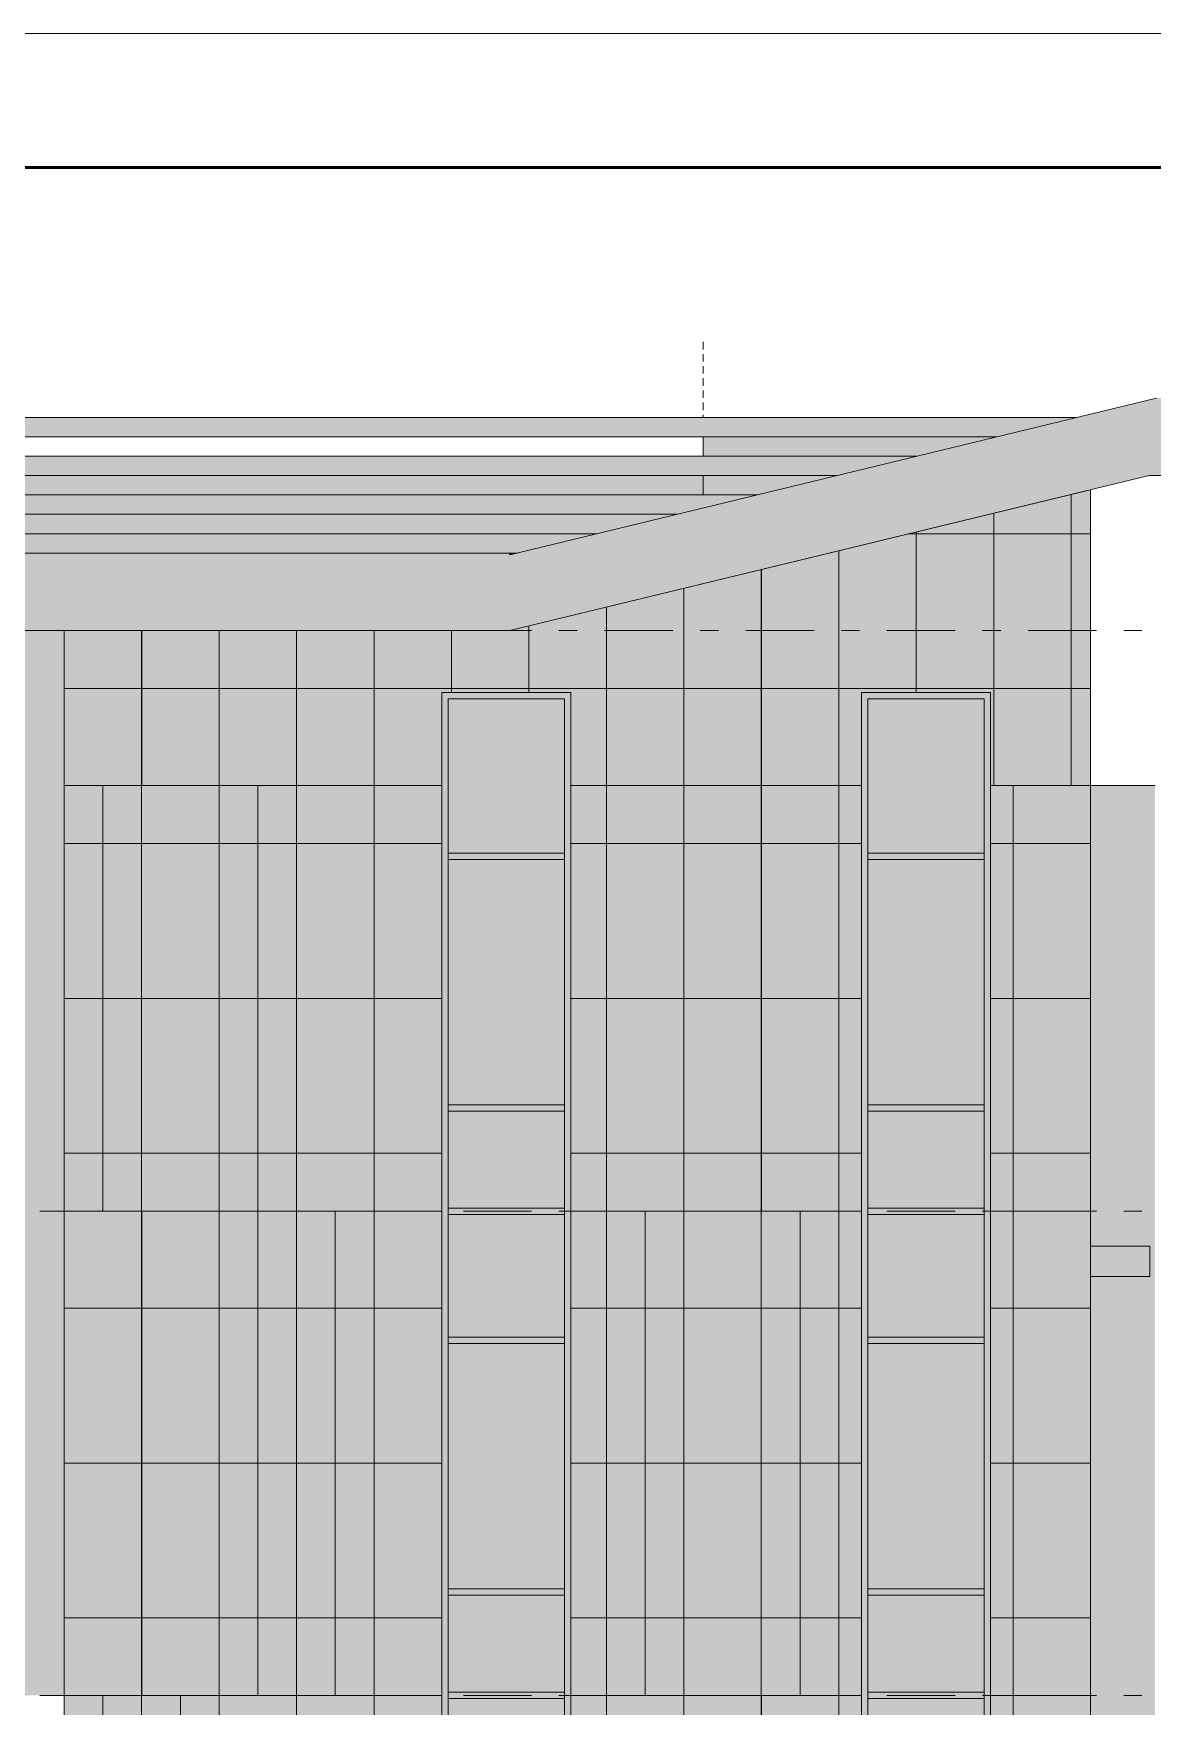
# Model space of a CAD drawing. Header units: millimetres. Extents: x 1499747 to 4230374, y -28481 to 441852.
# Drawn here: x 4128775 to 4137443, y 400342 to 413304 of the extents above; entities that cross this region are included whole.
import ezdxf
from ezdxf.enums import TextEntityAlignment as Align

# ---------------------------------------------------------------- set-up
doc = ezdxf.new("R2010")
doc.units = ezdxf.units.MM
doc.header["$MEASUREMENT"] = 0
doc.layers.add('Чертеж и Рисунок', color=7, linetype='Continuous')
doc.styles.add('СПДС', font='isocpeur.ttf', dxfattribs={"width": 0.9})

# ---------------------------------------------------------------- blocks, each defined once
blk = doc.blocks.new('*U32')
at = {"lineweight": 0}
blk.add_lwpolyline([(-415, -5), (5, -5), (5, 292), (-415, 292)], close=True, dxfattribs=at)
at = {"color": 0, "linetype": 'Continuous', "lineweight": 50}
blk.add_lwpolyline([(-395, 287), (0, 287), (0, 0), (-395, 0)], close=True, dxfattribs=at)
at = {"style": 'СПДС'}
for tag, p in [('ШИФР_ПРОЕКТА_ЛИСТ2', (-65, 7.5)), ('ЛИСТ_второй', (-5, 5))]:
    blk.add_attdef(tag, text='', height=2.5, dxfattribs=at).set_placement(p, align=Align.MIDDLE_CENTER)

msp = doc.modelspace()

# ---------------------------------------------------------------- hatches: boundary and pattern name
at = {"layer": 'Чертеж и Рисунок', "linetype": 'Continuous', "lineweight": 0, "true_color": 0x2e2e2e}
for points in [[(4132462.74167, 408678.46478), (4137415.44924, 409878.46661), (4137474.54933, 410478.39753), (4132462.74167, 409264.08568)], [(4137415.44924, 409878.46661), (4146437.76303, 409878.46661), (4146437.76303, 410478.39753), (4137474.54933, 410478.39753)], [(4103762.66783, 410328.3873), (4103762.66783, 410178.38707), (4136236.34744, 410178.38707), (4136855.44839, 410328.3873)], [(4103762.66783, 410028.38684), (4103762.66783, 409878.38661), (4134998.14555, 409878.38661), (4135562.74641, 410015.17682), (4135617.24649, 410028.38684)], [(4103762.66783, 409578.38616), (4133759.94366, 409578.38616), (4134379.0446, 409728.38638), (4103762.66783, 409728.38638)], [(4103762.66783, 409428.38593), (4103762.66783, 409278.3857), (4103762.74783, 409278.3857), (4132463.94168, 409278.3857), (4132521.74176, 409278.3857), (4133140.84271, 409428.38593)], [(4103762.74783, 409278.3857), (4103762.74783, 408678.46478), (4132462.74167, 408678.46478), (4132462.74167, 409264.08568), (4132463.94168, 409264.37568), (4132463.94168, 409278.3857)], [(4132463.94168, 408678.46478), (4132463.94168, 408678.76478), (4132462.74167, 408678.46478)], [(4132217.7413, 408198.45405), (4131937.74087, 408198.45405), (4131987.74095, 408148.45397), (4132217.7413, 408148.45397)], [(4131937.74087, 407628.46318), (4131987.74095, 407628.46318), (4131987.74095, 408148.45397), (4131937.74087, 408198.45405)], [(4132217.7413, 408198.45405), (4132217.7413, 408148.45397), (4132887.74232, 408148.45397), (4132937.7424, 408198.45405)], [(4132937.7424, 407628.46318), (4132937.7424, 408198.45405), (4132887.74232, 408148.45397), (4132887.74232, 407628.46318)], [(4135467.74627, 408198.45405), (4135187.74584, 408198.45405), (4135237.74591, 408148.45397), (4135467.74627, 408148.45397)], [(4135187.74584, 407628.46318), (4135237.74591, 407628.46318), (4135237.74591, 408148.45397), (4135187.74584, 408198.45405)], [(4135467.74627, 408198.45405), (4135467.74627, 408148.45397), (4136137.74729, 408148.45397), (4136187.74737, 408198.45405)], [(4136187.74737, 407628.46318), (4136187.74737, 408198.45405), (4136137.74729, 408148.45397), (4136137.74729, 407628.46318)], [(4131937.74087, 406928.46211), (4131987.74095, 406928.46211), (4131987.74095, 407628.46318), (4131937.74087, 407628.46318)], [(4132937.7424, 407628.46318), (4132887.74232, 407628.46318), (4132887.74232, 406928.46211), (4132937.7424, 406928.46211)], [(4135187.74584, 406928.46211), (4135237.74591, 406928.46211), (4135237.74591, 407628.46318), (4135187.74584, 407628.46318)], [(4136187.74737, 407628.46318), (4136137.74729, 407628.46318), (4136137.74729, 406928.46211), (4136187.74737, 406928.46211)], [(4131937.74087, 404978.45913), (4131987.74095, 404978.45913), (4131987.74095, 406928.46211), (4131937.74087, 406928.46211)], [(4132217.7413, 406953.46214), (4131987.74095, 406953.46214), (4131987.74095, 406903.46207), (4132217.7413, 406903.46207)], [(4132887.74232, 406953.46214), (4132217.7413, 406953.46214), (4132217.7413, 406903.46207), (4132887.74232, 406903.46207)], [(4132937.7424, 406928.46211), (4132887.74232, 406928.46211), (4132887.74232, 404978.45913), (4132937.7424, 404978.45913)], [(4135187.74584, 404978.45913), (4135237.74591, 404978.45913), (4135237.74591, 406928.46211), (4135187.74584, 406928.46211)], [(4135237.74591, 406903.46207), (4135467.74627, 406903.46207), (4135467.74627, 406953.46214), (4135237.74591, 406953.46214)], [(4135467.74627, 406903.46207), (4136137.74729, 406903.46207), (4136137.74729, 406953.46214), (4135467.74627, 406953.46214)], [(4136187.74737, 406928.46211), (4136137.74729, 406928.46211), (4136137.74729, 404978.45913), (4136187.74737, 404978.45913)], [(4131937.74087, 404178.45791), (4131987.74095, 404178.45791), (4131987.74095, 404978.45913), (4131937.74087, 404978.45913)], [(4132217.7413, 405003.45917), (4131987.74095, 405003.45917), (4131987.74095, 404953.45909), (4132217.7413, 404953.45909)], [(4132887.74232, 405003.45917), (4132217.7413, 405003.45917), (4132217.7413, 404953.45909), (4132887.74232, 404953.45909)], [(4132937.7424, 404978.45913), (4132887.74232, 404978.45913), (4132887.74232, 404178.45791), (4132937.7424, 404178.45791)], [(4135187.74584, 404178.45791), (4135237.74591, 404178.45791), (4135237.74591, 404978.45913), (4135187.74584, 404978.45913)], [(4135237.74591, 405003.45917), (4135237.74591, 404953.45909), (4135467.74627, 404953.45909), (4135467.74627, 405003.45917)], [(4135467.74627, 404953.45909), (4136137.74729, 404953.45909), (4136137.74729, 405003.45917), (4135467.74627, 405003.45917)], [(4136187.74737, 404978.45913), (4136137.74729, 404978.45913), (4136137.74729, 404178.45791), (4136187.74737, 404178.45791)], [(4131937.74087, 403178.45638), (4131987.74095, 403178.45638), (4131987.74095, 404178.45791), (4131937.74087, 404178.45791)], [(4132217.7413, 404203.45794), (4131987.74095, 404203.45794), (4131987.74095, 404153.45787), (4132217.7413, 404153.45787)], [(4132887.74232, 404203.45794), (4132217.7413, 404203.45794), (4132217.7413, 404153.45787), (4132887.74232, 404153.45787)], [(4132937.7424, 404178.45791), (4132887.74232, 404178.45791), (4132887.74232, 403178.45638), (4132937.7424, 403178.45638)], [(4135187.74584, 403178.45638), (4135237.74591, 403178.45638), (4135237.74591, 404178.45791), (4135187.74584, 404178.45791)], [(4135237.74591, 404153.45787), (4135467.74627, 404153.45787), (4135467.74627, 404203.45794), (4135237.74591, 404203.45794)], [(4135467.74627, 404153.45787), (4136137.74729, 404153.45787), (4136137.74729, 404203.45794), (4135467.74627, 404203.45794)], [(4136187.74737, 404178.45791), (4136137.74729, 404178.45791), (4136137.74729, 403178.45638), (4136187.74737, 403178.45638)], [(4131937.74087, 401228.4134), (4131987.74095, 401228.4134), (4131987.74095, 403178.45638), (4131937.74087, 403178.45638)], [(4132217.7413, 403203.45642), (4131987.74095, 403203.45642), (4131987.74095, 403153.45634), (4132217.7413, 403153.45634)], [(4132887.74232, 403203.45642), (4132217.7413, 403203.45642), (4132217.7413, 403153.45634), (4132887.74232, 403153.45634)], [(4132937.7424, 403178.45638), (4132887.74232, 403178.45638), (4132887.74232, 401228.4134), (4132937.7424, 401228.4134)], [(4135187.74584, 401228.4134), (4135237.74591, 401228.4134), (4135237.74591, 403178.45638), (4135187.74584, 403178.45638)], [(4135237.74591, 403203.45642), (4135237.74591, 403153.45634), (4135467.74627, 403153.45634), (4135467.74627, 403203.45642)], [(4135467.74627, 403153.45634), (4136137.74729, 403153.45634), (4136137.74729, 403203.45642), (4135467.74627, 403203.45642)], [(4136187.74737, 403178.45638), (4136137.74729, 403178.45638), (4136137.74729, 401228.4134), (4136187.74737, 401228.4134)], [(4131937.74087, 400428.41218), (4131987.74095, 400428.41218), (4131987.74095, 401228.4134), (4131937.74087, 401228.4134)], [(4132217.7413, 401253.41344), (4131987.74095, 401253.41344), (4131987.74095, 401203.41336), (4132217.7413, 401203.41336)], [(4132887.74232, 401253.41344), (4132217.7413, 401253.41344), (4132217.7413, 401203.41336), (4132887.74232, 401203.41336)], [(4132937.7424, 401228.4134), (4132887.74232, 401228.4134), (4132887.74232, 400428.41218), (4132937.7424, 400428.41218)], [(4135187.74584, 400428.41218), (4135237.74591, 400428.41218), (4135237.74591, 401228.4134), (4135187.74584, 401228.4134)], [(4135237.74591, 401253.41344), (4135237.74591, 401203.41336), (4135467.74627, 401203.41336), (4135467.74627, 401253.41344)], [(4135467.74627, 401203.41336), (4136137.74729, 401203.41336), (4136137.74729, 401253.41344), (4135467.74627, 401253.41344)], [(4136187.74737, 401228.4134), (4136137.74729, 401228.4134), (4136137.74729, 400428.41218), (4136187.74737, 400428.41218)], [(4131937.74087, 399878.41134), (4131987.74095, 399878.41134), (4131987.74095, 400428.41218), (4131937.74087, 400428.41218)], [(4132217.7413, 400453.41221), (4131987.74095, 400453.41221), (4131987.74095, 400403.41214), (4132217.7413, 400403.41214)], [(4132887.74232, 400453.41221), (4132217.7413, 400453.41221), (4132217.7413, 400403.41214), (4132887.74232, 400403.41214)], [(4132937.7424, 400428.41218), (4132887.74232, 400428.41218), (4132887.74232, 399878.41134), (4132937.7424, 399878.41134)], [(4135187.74584, 399878.41134), (4135237.74591, 399878.41134), (4135237.74591, 400428.41218), (4135187.74584, 400428.41218)], [(4135237.74591, 400453.41221), (4135237.74591, 400403.41214), (4135467.74627, 400403.41214), (4135467.74627, 400453.41221)], [(4135467.74627, 400453.41221), (4135467.74627, 400403.41214), (4136137.74729, 400403.41214), (4136137.74729, 400453.41221)], [(4136187.74737, 400428.41218), (4136137.74729, 400428.41218), (4136137.74729, 399878.41134), (4136187.74737, 399878.41134)]]:
    msp.add_hatch(color=250, dxfattribs=at).paths.add_polyline_path(points)
at = {"layer": 'Чертеж и Рисунок', "linetype": 'Continuous', "lineweight": 0, "true_color": 0xffffff}
for points in [[(4133962.74397, 410028.38684), (4134462.74473, 410028.38684), (4134462.74473, 410178.38707), (4133962.74397, 410178.38707)], [(4134462.74473, 410178.38707), (4134462.74473, 410028.38684), (4135617.24649, 410028.38684), (4136236.34744, 410178.38707)], [(4133962.74397, 409878.38661), (4133962.74397, 409728.38638), (4134379.0446, 409728.38638), (4134462.74473, 409748.66642), (4134462.74473, 409878.38661)], [(4134462.74473, 409878.38661), (4134462.74473, 409748.66642), (4134998.14555, 409878.38661)], [(4129012.7364, 407478.46295), (4131937.74087, 407478.46295), (4131937.74087, 408198.45405), (4132937.7424, 408198.45405), (4132937.7424, 407478.46295), (4135187.74584, 407478.46295), (4135187.74584, 408198.45405), (4136187.74737, 408198.45405), (4136187.74737, 407478.46295), (4136962.74855, 407478.46295), (4136962.74855, 409768.76645), (4132463.94168, 408678.46478), (4129012.7364, 408678.46478)], [(4134462.74473, 409162.88552), (4136912.74847, 409756.65643), (4134462.74473, 409163.04552)], [(4133962.74397, 409041.70534), (4134462.74473, 409162.88552), (4134462.74473, 409163.04552), (4133962.74397, 409041.89534)], [(4129012.7364, 400428.41218), (4129012.7364, 408678.46478), (4127512.73411, 408678.46478), (4127512.73411, 400428.41218)], [(4129312.73686, 404178.45791), (4129312.73686, 407478.46295), (4129012.7364, 407478.46295), (4129012.7364, 404178.45791)], [(4130512.7387, 404178.45791), (4130512.7387, 407478.46295), (4130212.73824, 407478.46295), (4130212.73824, 404178.45791)], [(4131412.74007, 404178.45791), (4131412.74007, 407478.46295), (4130812.73915, 407478.46295), (4130812.73915, 404178.45791)], [(4133812.74374, 404178.45791), (4133812.74374, 407478.46295), (4133212.74282, 407478.46295), (4133212.74282, 404178.45791)], [(4135012.74557, 404178.45791), (4135012.74557, 407478.46295), (4134412.74465, 407478.46295), (4134412.74465, 404178.45791)], [(4136962.74855, 404178.45791), (4136962.74855, 407478.46295), (4136362.74763, 407478.46295), (4136362.74763, 404178.45791)], [(4130212.73824, 400428.41218), (4130212.73824, 404178.45791), (4129612.73732, 404178.45791), (4129612.73732, 400428.41218)], [(4131112.73961, 400428.41218), (4131112.73961, 404178.45791), (4130512.7387, 404178.45791), (4130512.7387, 400428.41218)], [(4134712.74511, 400428.41218), (4134712.74511, 404178.45791), (4133512.74328, 404178.45791), (4133512.74328, 400428.41218)], [(4136362.74763, 400428.41218), (4136362.74763, 404178.45791), (4136187.74737, 404178.45791), (4136187.74737, 400428.41218)], [(4136961.04855, 403672.81713), (4137422.84925, 403672.81713), (4137422.84925, 403908.53749), (4136961.04855, 403908.53749)], [(4129912.73778, 397128.40713), (4129912.73778, 400428.41218), (4129312.73686, 400428.41218), (4129312.73686, 397128.40713)], [(4130812.73915, 397128.40713), (4130812.73915, 400428.41218), (4130212.73824, 400428.41218), (4130212.73824, 397128.40713)], [(4131412.74007, 400428.41218), (4131412.74007, 397128.40713), (4131937.74087, 397128.40713), (4131937.74087, 400428.41218)], [(4133212.74282, 397128.40713), (4133212.74282, 400428.41218), (4132937.7424, 400428.41218), (4132937.7424, 397128.40713)], [(4134412.74465, 397128.40713), (4134412.74465, 400428.41218), (4133812.74374, 400428.41218), (4133812.74374, 397128.40713)], [(4135187.74584, 397128.40713), (4135187.74584, 400428.41218), (4135012.74557, 400428.41218), (4135012.74557, 397128.40713)], [(4136962.74855, 397128.40713), (4136962.74855, 400428.41218), (4136362.74763, 400428.41218), (4136362.74763, 397128.40713)]]:
    msp.add_hatch(color=7, dxfattribs=at).paths.add_polyline_path(points)
at = {"layer": 'Чертеж и Рисунок', "linetype": 'Continuous', "lineweight": 0, "true_color": 0x606060}
for points in [[(4104112.74836, 409728.38638), (4133962.74397, 409728.38638), (4133962.74397, 409878.38661), (4104112.74836, 409878.38661)], [(4104112.74836, 409578.38616), (4104112.74836, 409428.38593), (4133140.84271, 409428.38593), (4133759.94366, 409578.38616)], [(4132463.94168, 409278.3857), (4132463.94168, 409264.37568), (4132521.74176, 409278.3857)], [(4133962.74397, 409041.89534), (4132463.94168, 408678.76478), (4132463.94168, 408678.46478), (4133962.74397, 409041.70534)]]:
    msp.add_hatch(color=251, dxfattribs=at).paths.add_polyline_path(points)
at = {"layer": 'Чертеж и Рисунок', "linetype": 'Continuous', "lineweight": 0, "true_color": 0x84adf9}
for points in [[(4131987.74095, 406953.46214), (4132887.74232, 406953.46214), (4132887.74232, 407628.46318), (4132887.74232, 408148.45397), (4131987.74095, 408148.45397)], [(4135237.74591, 408148.45397), (4135237.74591, 406953.46214), (4136137.74729, 406953.46214), (4136137.74729, 408148.45397)], [(4132887.74232, 406903.46207), (4131987.74095, 406903.46207), (4131987.74095, 405003.45917), (4132887.74232, 405003.45917)], [(4136137.74729, 406903.46207), (4135237.74591, 406903.46207), (4135237.74591, 405003.45917), (4136137.74729, 405003.45917)], [(4131987.74095, 404203.45794), (4132887.74232, 404203.45794), (4132887.74232, 404953.45909), (4131987.74095, 404953.45909)], [(4135237.74591, 404203.45794), (4136137.74729, 404203.45794), (4136137.74729, 404953.45909), (4135237.74591, 404953.45909)], [(4131987.74095, 403203.45642), (4132887.74232, 403203.45642), (4132887.74232, 404153.45787), (4131987.74095, 404153.45787)], [(4135237.74591, 404153.45787), (4135237.74591, 403203.45642), (4136137.74729, 403203.45642), (4136137.74729, 404153.45787)], [(4132887.74232, 403153.45634), (4131987.74095, 403153.45634), (4131987.74095, 401253.41344), (4132887.74232, 401253.41344)], [(4136137.74729, 403153.45634), (4135237.74591, 403153.45634), (4135237.74591, 401253.41344), (4136137.74729, 401253.41344)], [(4131987.74095, 400453.41221), (4132887.74232, 400453.41221), (4132887.74232, 401203.41336), (4131987.74095, 401203.41336)], [(4135237.74591, 400453.41221), (4136137.74729, 400453.41221), (4136137.74729, 401203.41336), (4135237.74591, 401203.41336)], [(4131987.74095, 399903.41137), (4132887.74232, 399903.41137), (4132887.74232, 400403.41214), (4131987.74095, 400403.41214)], [(4135237.74591, 400403.41214), (4135237.74591, 399903.41137), (4136137.74729, 399903.41137), (4136137.74729, 400403.41214)]]:
    msp.add_hatch(color=161, dxfattribs=at).paths.add_polyline_path(points)
at = {"layer": 'Чертеж и Рисунок', "linetype": 'Continuous', "lineweight": 0, "true_color": 0x868d8e}
for points in [[(4130212.73824, 404178.45791), (4130212.73824, 407478.46295), (4129312.73686, 407478.46295), (4129312.73686, 404178.45791)], [(4130812.73915, 404178.45791), (4130812.73915, 407478.46295), (4130512.7387, 407478.46295), (4130512.7387, 404178.45791)], [(4131412.74007, 407478.46295), (4131412.74007, 404178.45791), (4131937.74087, 404178.45791), (4131937.74087, 407478.46295)], [(4133212.74282, 404178.45791), (4133212.74282, 407478.46295), (4132937.7424, 407478.46295), (4132937.7424, 404178.45791)], [(4134412.74465, 404178.45791), (4134412.74465, 407478.46295), (4133812.74374, 407478.46295), (4133812.74374, 404178.45791)], [(4135187.74584, 404178.45791), (4135187.74584, 407478.46295), (4135012.74557, 407478.46295), (4135012.74557, 404178.45791)], [(4136362.74763, 404178.45791), (4136362.74763, 407478.46295), (4136187.74737, 407478.46295), (4136187.74737, 404178.45791)], [(4129012.7364, 400428.41218), (4129612.73732, 400428.41218), (4129612.73732, 404178.45791), (4129012.7364, 404178.45791)], [(4130512.7387, 400428.41218), (4130512.7387, 404178.45791), (4130212.73824, 404178.45791), (4130212.73824, 400428.41218)], [(4131112.73961, 404178.45791), (4131112.73961, 400428.41218), (4131937.74087, 400428.41218), (4131937.74087, 404178.45791)], [(4132937.7424, 400428.41218), (4133512.74328, 400428.41218), (4133512.74328, 404178.45791), (4132937.7424, 404178.45791)], [(4135187.74584, 400428.41218), (4135187.74584, 404178.45791), (4134712.74511, 404178.45791), (4134712.74511, 400428.41218)], [(4136962.74855, 400428.41218), (4136962.74855, 404178.45791), (4136362.74763, 404178.45791), (4136362.74763, 400428.41218)], [(4129312.73686, 397128.40713), (4129312.73686, 400428.41218), (4129012.7364, 400428.41218), (4129012.7364, 397128.40713)], [(4130212.73824, 397128.40713), (4130212.73824, 400428.41218), (4129912.73778, 400428.41218), (4129912.73778, 397128.40713)], [(4131412.74007, 397128.40713), (4131412.74007, 400428.41218), (4130812.73915, 400428.41218), (4130812.73915, 397128.40713)], [(4133812.74374, 397128.40713), (4133812.74374, 400428.41218), (4133212.74282, 400428.41218), (4133212.74282, 397128.40713)], [(4135012.74557, 397128.40713), (4135012.74557, 400428.41218), (4134412.74465, 400428.41218), (4134412.74465, 397128.40713)], [(4136362.74763, 397128.40713), (4136362.74763, 400428.41218), (4136187.74737, 400428.41218), (4136187.74737, 397128.40713)]]:
    msp.add_hatch(color=252, dxfattribs=at).paths.add_polyline_path(points)
at = {"layer": 'Чертеж и Рисунок', "linetype": 'Continuous', "lineweight": 0, "true_color": 0xbc9a89}
msp.add_hatch(color=33, dxfattribs=at).paths.add_polyline_path([(4136962.74855, 407478.46295), (4136962.74855, 399933.01142), (4137462.74931, 399933.01142), (4137462.74931, 407478.46295)])

# ---------------------------------------------------------------- linework, layer by layer
at = {"layer": 'Чертеж и Рисунок', "color": 30, "linetype": 'Continuous', "lineweight": 15, "true_color": 0xff6600}
for points in [[(4133962.64397, 410914.3482), (4133962.64397, 410856.42811)], [(4133962.64397, 410820.22805), (4133962.64397, 410762.31796)], [(4133962.64397, 410726.11791), (4133962.64397, 410668.19782)], [(4133962.64397, 410631.99776), (4133962.64397, 410574.07768)], [(4133962.64397, 410537.87762), (4133962.64397, 410479.95753)], [(4133962.64397, 410443.75748), (4133962.64397, 410385.83739)], [(4133962.64397, 410349.63733), (4133962.64397, 410328.3873)], [(4133962.64397, 410161.39705), (4133962.64397, 410103.47696)], [(4133962.64397, 410067.2869), (4133962.64397, 410028.38684)]]:
    msp.add_lwpolyline(points, dxfattribs=at)
at = {"layer": 'Чертеж и Рисунок', "color": 7, "linetype": 'Continuous', "lineweight": 5}
for points in [[(4132463.94168, 409264.37568), (4137474.54933, 410478.39753)], [(4136855.44839, 410328.3873), (4103762.66783, 410328.3873)], [(4136236.34744, 410178.38707), (4103762.66783, 410178.38707)], [(4135617.24649, 410028.38684), (4103762.66783, 410028.38684)], [(4134998.14555, 409878.38661), (4103762.66783, 409878.38661)], [(4132463.94168, 408678.76478), (4137415.44924, 409878.46661)], [(4137415.44924, 409878.46661), (4146437.76303, 409878.46661)], [(4136962.74855, 409768.76645), (4132463.94168, 408678.46478)], [(4136962.74855, 409768.76645), (4136962.74855, 407478.46295)], [(4134379.0446, 409728.38638), (4103762.66783, 409728.38638)], [(4133759.94366, 409578.38616), (4103762.66783, 409578.38616)], [(4133140.84271, 409428.38593), (4103762.66783, 409428.38593)], [(4103762.74783, 409278.3857), (4132463.94168, 409278.3857)], [(4132462.74167, 409264.08568), (4132463.94168, 409264.37568)], [(4132463.94168, 409278.3857), (4132463.94168, 409264.37568)], [(4132521.74176, 409278.3857), (4132463.94168, 409278.3857)], [(4103762.74783, 408678.46478), (4132462.74167, 408678.46478)], [(4129012.7364, 400428.41218), (4129012.7364, 408678.46478)], [(4132462.74167, 408678.46478), (4132463.94168, 408678.76478)], [(4132462.74167, 408678.46478), (4132463.94168, 408678.46478)], [(4132463.94168, 408678.76478), (4132463.94168, 408678.46478)], [(4131937.74087, 407478.46295), (4131937.74087, 408198.45405)], [(4131937.74087, 408198.45405), (4132937.7424, 408198.45405)], [(4132937.7424, 408198.45405), (4132937.7424, 407478.46295)], [(4135187.74584, 407478.46295), (4135187.74584, 408198.45405)], [(4135187.74584, 408198.45405), (4136187.74737, 408198.45405)], [(4136187.74737, 408198.45405), (4136187.74737, 407478.46295)], [(4131987.74095, 408148.45397), (4132217.7413, 408148.45397)], [(4131987.74095, 407628.46318), (4131987.74095, 408148.45397)], [(4132217.7413, 408148.45397), (4132887.74232, 408148.45397)], [(4132887.74232, 408148.45397), (4132887.74232, 407628.46318)], [(4135237.74591, 408148.45397), (4135467.74627, 408148.45397)], [(4135237.74591, 407628.46318), (4135237.74591, 408148.45397)], [(4135467.74627, 408148.45397), (4136137.74729, 408148.45397)], [(4136137.74729, 408148.45397), (4136137.74729, 407628.46318)], [(4131987.74095, 406953.46214), (4131987.74095, 407628.46318)], [(4132887.74232, 407628.46318), (4132887.74232, 406953.46214)], [(4135237.74591, 406953.46214), (4135237.74591, 407628.46318)], [(4136137.74729, 407628.46318), (4136137.74729, 406953.46214)], [(4129312.73686, 407478.46295), (4130212.73824, 407478.46295)], [(4130512.7387, 407478.46295), (4130812.73915, 407478.46295)], [(4131412.74007, 407478.46295), (4131937.74087, 407478.46295)], [(4131937.74087, 404178.45791), (4131937.74087, 407478.46295)], [(4132937.7424, 407478.46295), (4132937.7424, 404178.45791)], [(4132937.7424, 407478.46295), (4133212.74282, 407478.46295)], [(4133812.74374, 407478.46295), (4134412.74465, 407478.46295)], [(4135012.74557, 407478.46295), (4135187.74584, 407478.46295)], [(4136187.74737, 407478.46295), (4136962.74855, 407478.46295)], [(4136962.74855, 407478.46295), (4137462.74931, 407478.46295)], [(4136962.74855, 399933.01142), (4136962.74855, 407478.46295)], [(4131987.74095, 406928.46211), (4131987.74095, 406953.46214)], [(4131987.74095, 406953.46214), (4132217.7413, 406953.46214)], [(4131987.74095, 406903.46207), (4131987.74095, 406928.46211)], [(4131987.74095, 405003.45917), (4131987.74095, 406903.46207)], [(4131987.74095, 406903.46207), (4132217.7413, 406903.46207)], [(4132217.7413, 406953.46214), (4132887.74232, 406953.46214)], [(4132217.7413, 406903.46207), (4132887.74232, 406903.46207)], [(4132887.74232, 406953.46214), (4132887.74232, 406928.46211)], [(4132887.74232, 406928.46211), (4132887.74232, 406903.46207)], [(4132887.74232, 406903.46207), (4132887.74232, 405003.45917)], [(4135237.74591, 406928.46211), (4135237.74591, 406953.46214)], [(4135237.74591, 406953.46214), (4135467.74627, 406953.46214)], [(4135237.74591, 406903.46207), (4135237.74591, 406928.46211)], [(4135237.74591, 405003.45917), (4135237.74591, 406903.46207)], [(4135237.74591, 406903.46207), (4135467.74627, 406903.46207)], [(4135467.74627, 406953.46214), (4136137.74729, 406953.46214)], [(4135467.74627, 406903.46207), (4136137.74729, 406903.46207)], [(4136137.74729, 406953.46214), (4136137.74729, 406928.46211)], [(4136137.74729, 406928.46211), (4136137.74729, 406903.46207)], [(4136137.74729, 406903.46207), (4136137.74729, 405003.45917)], [(4131987.74095, 404978.45913), (4131987.74095, 405003.45917)], [(4131987.74095, 405003.45917), (4132217.7413, 405003.45917)], [(4131987.74095, 404953.45909), (4131987.74095, 404978.45913)], [(4131987.74095, 404953.45909), (4132217.7413, 404953.45909)], [(4131987.74095, 404203.45794), (4131987.74095, 404953.45909)], [(4132217.7413, 405003.45917), (4132887.74232, 405003.45917)], [(4132217.7413, 404953.45909), (4132887.74232, 404953.45909)], [(4132887.74232, 405003.45917), (4132887.74232, 404978.45913)], [(4132887.74232, 404978.45913), (4132887.74232, 404953.45909)], [(4132887.74232, 404953.45909), (4132887.74232, 404203.45794)], [(4135237.74591, 404978.45913), (4135237.74591, 405003.45917)], [(4135237.74591, 405003.45917), (4135467.74627, 405003.45917)], [(4135237.74591, 404953.45909), (4135237.74591, 404978.45913)], [(4135237.74591, 404953.45909), (4135467.74627, 404953.45909)], [(4135237.74591, 404203.45794), (4135237.74591, 404953.45909)], [(4135467.74627, 405003.45917), (4136137.74729, 405003.45917)], [(4135467.74627, 404953.45909), (4136137.74729, 404953.45909)], [(4136137.74729, 405003.45917), (4136137.74729, 404978.45913)], [(4136137.74729, 404978.45913), (4136137.74729, 404953.45909)], [(4136137.74729, 404953.45909), (4136137.74729, 404203.45794)], [(4129312.73686, 404178.45791), (4129612.73732, 404178.45791)], [(4130212.73824, 404178.45791), (4129612.73732, 404178.45791)], [(4129612.73732, 404178.45791), (4129612.73732, 400428.41218)], [(4130212.73824, 400428.41218), (4130212.73824, 404178.45791)], [(4130812.73915, 404178.45791), (4130512.7387, 404178.45791)], [(4130512.7387, 404178.45791), (4130512.7387, 400428.41218)], [(4131112.73961, 400428.41218), (4131112.73961, 404178.45791)], [(4131412.74007, 404178.45791), (4131937.74087, 404178.45791)], [(4131937.74087, 400428.41218), (4131937.74087, 404178.45791)], [(4131987.74095, 404203.45794), (4132217.7413, 404203.45794)], [(4131987.74095, 404178.45791), (4131987.74095, 404203.45794)], [(4131987.74095, 404153.45787), (4131987.74095, 404178.45791)], [(4132217.7413, 404203.45794), (4132887.74232, 404203.45794)], [(4132887.74232, 404203.45794), (4132887.74232, 404178.45791)], [(4132887.74232, 404178.45791), (4132887.74232, 404153.45787)], [(4132937.7424, 404178.45791), (4132937.7424, 400428.41218)], [(4132937.7424, 404178.45791), (4133212.74282, 404178.45791)], [(4133512.74328, 404178.45791), (4133512.74328, 400428.41218)], [(4134412.74465, 404178.45791), (4133812.74374, 404178.45791)], [(4134712.74511, 400428.41218), (4134712.74511, 404178.45791)], [(4135012.74557, 404178.45791), (4135187.74584, 404178.45791)], [(4135237.74591, 404203.45794), (4135467.74627, 404203.45794)], [(4135237.74591, 404178.45791), (4135237.74591, 404203.45794)], [(4135237.74591, 404153.45787), (4135237.74591, 404178.45791)], [(4135467.74627, 404203.45794), (4136137.74729, 404203.45794)], [(4136137.74729, 404203.45794), (4136137.74729, 404178.45791)], [(4136137.74729, 404178.45791), (4136137.74729, 404153.45787)], [(4136362.74763, 404178.45791), (4136187.74737, 404178.45791)], [(4136362.74763, 404178.45791), (4136962.74855, 404178.45791)], [(4131987.74095, 404153.45787), (4132217.7413, 404153.45787)], [(4131987.74095, 403203.45642), (4131987.74095, 404153.45787)], [(4132217.7413, 404153.45787), (4132887.74232, 404153.45787)], [(4132887.74232, 404153.45787), (4132887.74232, 403203.45642)], [(4135237.74591, 404153.45787), (4135467.74627, 404153.45787)], [(4135237.74591, 403203.45642), (4135237.74591, 404153.45787)], [(4135467.74627, 404153.45787), (4136137.74729, 404153.45787)], [(4136137.74729, 404153.45787), (4136137.74729, 403203.45642)], [(4136961.04855, 403672.81713), (4136961.04855, 403908.53749)], [(4136961.04855, 403908.53749), (4137422.84925, 403908.53749)], [(4137422.84925, 403908.53749), (4137422.84925, 403672.81713)], [(4137422.84925, 403672.81713), (4136961.04855, 403672.81713)], [(4131987.74095, 403203.45642), (4132217.7413, 403203.45642)], [(4131987.74095, 403178.45638), (4131987.74095, 403203.45642)], [(4131987.74095, 403153.45634), (4131987.74095, 403178.45638)], [(4131987.74095, 401253.41344), (4131987.74095, 403153.45634)], [(4131987.74095, 403153.45634), (4132217.7413, 403153.45634)], [(4132217.7413, 403203.45642), (4132887.74232, 403203.45642)], [(4132217.7413, 403153.45634), (4132887.74232, 403153.45634)], [(4132887.74232, 403203.45642), (4132887.74232, 403178.45638)], [(4132887.74232, 403178.45638), (4132887.74232, 403153.45634)], [(4132887.74232, 403153.45634), (4132887.74232, 401253.41344)], [(4135237.74591, 403203.45642), (4135467.74627, 403203.45642)], [(4135237.74591, 403178.45638), (4135237.74591, 403203.45642)], [(4135237.74591, 403153.45634), (4135237.74591, 403178.45638)], [(4135237.74591, 401253.41344), (4135237.74591, 403153.45634)], [(4135237.74591, 403153.45634), (4135467.74627, 403153.45634)], [(4135467.74627, 403203.45642), (4136137.74729, 403203.45642)], [(4135467.74627, 403153.45634), (4136137.74729, 403153.45634)], [(4136137.74729, 403203.45642), (4136137.74729, 403178.45638)], [(4136137.74729, 403178.45638), (4136137.74729, 403153.45634)], [(4136137.74729, 403153.45634), (4136137.74729, 401253.41344)], [(4131987.74095, 401228.4134), (4131987.74095, 401253.41344)], [(4131987.74095, 401253.41344), (4132217.7413, 401253.41344)], [(4131987.74095, 401203.41336), (4131987.74095, 401228.4134)], [(4131987.74095, 401203.41336), (4132217.7413, 401203.41336)], [(4131987.74095, 400453.41221), (4131987.74095, 401203.41336)], [(4132217.7413, 401253.41344), (4132887.74232, 401253.41344)], [(4132217.7413, 401203.41336), (4132887.74232, 401203.41336)], [(4132887.74232, 401253.41344), (4132887.74232, 401228.4134)], [(4132887.74232, 401228.4134), (4132887.74232, 401203.41336)], [(4132887.74232, 401203.41336), (4132887.74232, 400453.41221)], [(4135237.74591, 401228.4134), (4135237.74591, 401253.41344)], [(4135237.74591, 401253.41344), (4135467.74627, 401253.41344)], [(4135237.74591, 401203.41336), (4135237.74591, 401228.4134)], [(4135237.74591, 401203.41336), (4135467.74627, 401203.41336)], [(4135237.74591, 400453.41221), (4135237.74591, 401203.41336)], [(4135467.74627, 401253.41344), (4136137.74729, 401253.41344)], [(4135467.74627, 401203.41336), (4136137.74729, 401203.41336)], [(4136137.74729, 401253.41344), (4136137.74729, 401228.4134)], [(4136137.74729, 401228.4134), (4136137.74729, 401203.41336)], [(4136137.74729, 401203.41336), (4136137.74729, 400453.41221)], [(4129012.7364, 369078.36428), (4129012.7364, 400428.41218)], [(4129012.7364, 400428.41218), (4129312.73686, 400428.41218)], [(4129912.73778, 400428.41218), (4129312.73686, 400428.41218)], [(4129312.73686, 400428.41218), (4129312.73686, 397128.40713)], [(4129912.73778, 400428.41218), (4130212.73824, 400428.41218)], [(4129912.73778, 397128.40713), (4129912.73778, 400428.41218)], [(4130812.73915, 400428.41218), (4130212.73824, 400428.41218)], [(4130212.73824, 400428.41218), (4130212.73824, 397128.40713)], [(4130812.73915, 400428.41218), (4131112.73961, 400428.41218)], [(4130812.73915, 397128.40713), (4130812.73915, 400428.41218)], [(4131112.73961, 400428.41218), (4131412.74007, 400428.41218)], [(4131937.74087, 400428.41218), (4131412.74007, 400428.41218)], [(4131412.74007, 400428.41218), (4131412.74007, 397128.40713)], [(4131937.74087, 397128.40713), (4131937.74087, 400428.41218)], [(4131987.74095, 400453.41221), (4132217.7413, 400453.41221)], [(4131987.74095, 400428.41218), (4131987.74095, 400453.41221)], [(4131987.74095, 400403.41214), (4131987.74095, 400428.41218)], [(4131987.74095, 400403.41214), (4132217.7413, 400403.41214)], [(4131987.74095, 399903.41137), (4131987.74095, 400403.41214)], [(4132217.7413, 400453.41221), (4132887.74232, 400453.41221)], [(4132217.7413, 400403.41214), (4132887.74232, 400403.41214)], [(4132887.74232, 400453.41221), (4132887.74232, 400428.41218)], [(4132887.74232, 400428.41218), (4132887.74232, 400403.41214)], [(4132887.74232, 400403.41214), (4132887.74232, 399903.41137)], [(4133212.74282, 400428.41218), (4132937.7424, 400428.41218)], [(4132937.7424, 400428.41218), (4132937.7424, 397128.40713)], [(4133212.74282, 400428.41218), (4133512.74328, 400428.41218)], [(4133212.74282, 397128.40713), (4133212.74282, 400428.41218)], [(4133512.74328, 400428.41218), (4133812.74374, 400428.41218)], [(4134412.74465, 400428.41218), (4133812.74374, 400428.41218)], [(4133812.74374, 400428.41218), (4133812.74374, 397128.40713)], [(4134412.74465, 400428.41218), (4134712.74511, 400428.41218)], [(4134412.74465, 397128.40713), (4134412.74465, 400428.41218)], [(4134712.74511, 400428.41218), (4135012.74557, 400428.41218)], [(4135187.74584, 400428.41218), (4135012.74557, 400428.41218)], [(4135012.74557, 400428.41218), (4135012.74557, 397128.40713)], [(4135237.74591, 400453.41221), (4135467.74627, 400453.41221)], [(4135237.74591, 400428.41218), (4135237.74591, 400453.41221)], [(4135237.74591, 400403.41214), (4135237.74591, 400428.41218)], [(4135237.74591, 400403.41214), (4135467.74627, 400403.41214)], [(4135237.74591, 399903.41137), (4135237.74591, 400403.41214)], [(4135467.74627, 400453.41221), (4136137.74729, 400453.41221)], [(4135467.74627, 400403.41214), (4136137.74729, 400403.41214)], [(4136137.74729, 400453.41221), (4136137.74729, 400428.41218)], [(4136137.74729, 400428.41218), (4136137.74729, 400403.41214)], [(4136137.74729, 400403.41214), (4136137.74729, 399903.41137)], [(4136187.74737, 400428.41218), (4136362.74763, 400428.41218)], [(4136962.74855, 400428.41218), (4136362.74763, 400428.41218)]]:
    msp.add_lwpolyline(points, dxfattribs=at)
at = {"layer": 'Чертеж и Рисунок', "color": 14, "linetype": 'Continuous', "lineweight": 15, "true_color": 0xa80f02}
msp.add_lwpolyline([(4133962.74397, 410028.38684), (4133962.74397, 410178.38707)], dxfattribs=at)
at = {"layer": 'Чертеж и Рисунок', "color": 251, "linetype": 'Continuous', "lineweight": 5, "true_color": 0x6a6a6a}
for points in [[(4133962.74397, 409728.38638), (4133962.74397, 409878.38661)], [(4134462.74473, 409163.04552), (4134462.74473, 409162.88552)], [(4133962.74397, 409041.70534), (4133962.74397, 409041.89534)]]:
    msp.add_lwpolyline(points, dxfattribs=at)
at = {"layer": 'Чертеж и Рисунок', "color": 255, "linetype": 'Continuous', "lineweight": 0}
for points in [[(4136812.54832, 409732.36639), (4136812.54832, 407478.46295)], [(4129312.73686, 407478.46295), (4129012.7364, 407478.46295)], [(4129312.73686, 404178.45791), (4129312.73686, 407478.46295)], [(4130512.7387, 407478.46295), (4130212.73824, 407478.46295)], [(4130212.73824, 407478.46295), (4130212.73824, 404178.45791)], [(4130512.7387, 404178.45791), (4130512.7387, 407478.46295)], [(4131412.74007, 407478.46295), (4130812.73915, 407478.46295)], [(4130812.73915, 407478.46295), (4130812.73915, 404178.45791)], [(4131412.74007, 404178.45791), (4131412.74007, 407478.46295)], [(4133812.74374, 407478.46295), (4133212.74282, 407478.46295)], [(4133212.74282, 407478.46295), (4133212.74282, 404178.45791)], [(4133812.74374, 404178.45791), (4133812.74374, 407478.46295)], [(4135012.74557, 407478.46295), (4134412.74465, 407478.46295)], [(4134412.74465, 407478.46295), (4134412.74465, 404178.45791)], [(4135012.74557, 404178.45791), (4135012.74557, 407478.46295)], [(4129012.7364, 404178.45791), (4129312.73686, 404178.45791)], [(4130212.73824, 404178.45791), (4130512.7387, 404178.45791)], [(4130812.73915, 404178.45791), (4131412.74007, 404178.45791)], [(4133212.74282, 404178.45791), (4133812.74374, 404178.45791)], [(4134412.74465, 404178.45791), (4135012.74557, 404178.45791)]]:
    msp.add_lwpolyline(points, dxfattribs=at)
at = {"layer": 'Чертеж и Рисунок', "color": 253, "linetype": 'Continuous', "lineweight": 5, "true_color": 0xaaaaaa}
for points in [[(4136812.74832, 407478.46295), (4136812.74832, 409732.41639)], [(4136212.5474, 409586.95617), (4136212.5474, 407478.46295)], [(4136212.7474, 407478.46295), (4136212.7474, 409586.99617)], [(4135556.3464, 409428.02593), (4135556.7464, 409428.02593)], [(4135556.7464, 409428.02593), (4136962.74855, 409428.02593)], [(4135612.54649, 409441.53595), (4135612.54649, 408198.45405)], [(4135612.74649, 408198.45405), (4135612.74649, 409441.58595)], [(4135012.54557, 409296.12572), (4135012.54557, 369078.36428)], [(4135012.74557, 407478.46295), (4135012.74557, 409296.17572)], [(4134412.54465, 409150.7155), (4134412.54465, 369080.86428)], [(4134412.74465, 407478.46295), (4134412.74465, 409150.7655)], [(4133812.54374, 409005.30528), (4133812.54374, 369078.36428)], [(4133812.74374, 407478.46295), (4133812.74374, 409005.35528)], [(4133212.54282, 408859.89506), (4133212.54282, 369078.36428)], [(4133212.74282, 407478.46295), (4133212.74282, 408859.93506)], [(4132612.5419, 408714.47484), (4132612.5419, 408198.45405)], [(4132612.7419, 408198.45405), (4132612.7419, 408714.52484)], [(4129012.7364, 407478.46295), (4129012.7364, 408678.46478)], [(4129612.53732, 408678.46478), (4129612.53732, 369078.36428)], [(4129612.73732, 407478.46295), (4129612.73732, 408678.46478)], [(4130212.53824, 408678.46478), (4130212.53824, 369078.36428)], [(4130212.73824, 407478.46295), (4130212.73824, 408678.46478)], [(4130812.53915, 408678.46478), (4130812.53915, 369078.36428)], [(4130812.73915, 407478.46295), (4130812.73915, 408678.46478)], [(4131412.54007, 408678.46478), (4131412.54007, 369078.36428)], [(4131412.74007, 407478.46295), (4131412.74007, 408678.46478)], [(4132012.54099, 408678.46478), (4132012.54099, 408198.45405)], [(4132012.74099, 408198.45405), (4132012.74099, 408678.46478)], [(4129012.7364, 408228.02409), (4136962.74855, 408228.02409)], [(4135187.74584, 407478.46295), (4135187.74584, 369078.36428)], [(4136187.74737, 407478.46295), (4136187.74737, 369078.36428)], [(4136362.74763, 407478.46295), (4136362.74763, 404178.45791)], [(4129012.7364, 407028.02226), (4131937.74087, 407028.02226)], [(4132937.7424, 407028.02226), (4135187.74584, 407028.02226)], [(4136187.74737, 407028.02226), (4136962.74855, 407028.02226)], [(4129012.7364, 405828.02043), (4131937.74087, 405828.02043)], [(4132937.7424, 405828.02043), (4135187.74584, 405828.02043)], [(4136187.74737, 405828.02043), (4136962.74855, 405828.02043)], [(4129012.7364, 404628.01859), (4131937.74087, 404628.01859)], [(4132937.7424, 404628.01859), (4135187.74584, 404628.01859)], [(4136187.74737, 404628.01859), (4136962.74855, 404628.01859)], [(4136362.74763, 404178.45791), (4136362.74763, 369078.36428)], [(4129012.7364, 403428.01676), (4131937.74087, 403428.01676)], [(4132937.7424, 403428.01676), (4135187.74584, 403428.01676)], [(4136187.74737, 403428.01676), (4136962.74855, 403428.01676)], [(4129012.7364, 402228.01493), (4131937.74087, 402228.01493)], [(4132937.7424, 402228.01493), (4135187.74584, 402228.01493)], [(4136187.74737, 402228.01493), (4136962.74855, 402228.01493)], [(4129012.7364, 401028.01309), (4131937.74087, 401028.01309)], [(4132937.7424, 401028.01309), (4135187.74584, 401028.01309)], [(4136187.74737, 401028.01309), (4136962.74855, 401028.01309)]]:
    msp.add_lwpolyline(points, dxfattribs=at)
at = {"layer": 'Чертеж и Рисунок', "color": 1, "linetype": 'Continuous', "lineweight": 0}
for points in [[(4128823.53611, 408678.46478), (4129352.63692, 408678.46478)], [(4129564.33725, 408678.46478), (4129705.43746, 408678.46478)], [(4129917.13779, 408678.46478), (4130446.23859, 408678.46478)], [(4130657.93892, 408678.46478), (4130799.03913, 408678.46478)], [(4131010.73946, 408678.46478), (4131539.94026, 408678.46478)], [(4131751.54059, 408678.46478), (4131892.6408, 408678.46478)], [(4132104.34113, 408678.46478), (4132633.54194, 408678.46478)], [(4132845.14226, 408678.46478), (4132986.24247, 408678.46478)], [(4133197.9428, 408678.46478), (4133727.14361, 408678.46478)], [(4133938.74393, 408678.46478), (4134079.94415, 408678.46478)], [(4134291.54447, 408678.46478), (4134820.74528, 408678.46478)], [(4135032.4456, 408678.46478), (4135173.54582, 408678.46478)], [(4135385.14614, 408678.46478), (4135914.34695, 408678.46478)], [(4136126.04727, 408678.46478), (4136267.14749, 408678.46478)], [(4136478.74781, 408678.46478), (4137007.94862, 408678.46478)], [(4137219.64894, 408678.46478), (4137360.74916, 408678.46478)], [(4128823.53611, 404178.45791), (4129352.63692, 404178.45791)], [(4129564.33725, 404178.45791), (4129705.43746, 404178.45791)], [(4129917.13779, 404178.45791), (4130446.23859, 404178.45791)], [(4130657.93892, 404178.45791), (4130799.03913, 404178.45791)], [(4131010.73946, 404178.45791), (4131539.94026, 404178.45791)], [(4131751.54059, 404178.45791), (4131892.6408, 404178.45791)], [(4132104.34113, 404178.45791), (4132633.54194, 404178.45791)], [(4132845.14226, 404178.45791), (4132986.24247, 404178.45791)], [(4133197.9428, 404178.45791), (4133727.14361, 404178.45791)], [(4133938.74393, 404178.45791), (4134079.94415, 404178.45791)], [(4134291.54447, 404178.45791), (4134820.74528, 404178.45791)], [(4135032.4456, 404178.45791), (4135173.54582, 404178.45791)], [(4135385.14614, 404178.45791), (4135914.34695, 404178.45791)], [(4136126.04727, 404178.45791), (4136267.14749, 404178.45791)], [(4136478.74781, 404178.45791), (4137007.94862, 404178.45791)], [(4137219.64894, 404178.45791), (4137360.74916, 404178.45791)], [(4128823.53611, 400428.41218), (4129352.63692, 400428.41218)], [(4129564.33725, 400428.41218), (4129705.43746, 400428.41218)], [(4129917.13779, 400428.41218), (4130446.23859, 400428.41218)], [(4130657.93892, 400428.41218), (4130799.03913, 400428.41218)], [(4131010.73946, 400428.41218), (4131539.94026, 400428.41218)], [(4131751.54059, 400428.41218), (4131892.6408, 400428.41218)], [(4132104.34113, 400428.41218), (4132633.54194, 400428.41218)], [(4132845.14226, 400428.41218), (4132986.24247, 400428.41218)], [(4133197.9428, 400428.41218), (4133727.14361, 400428.41218)], [(4133938.74393, 400428.41218), (4134079.94415, 400428.41218)], [(4134291.54447, 400428.41218), (4134820.74528, 400428.41218)], [(4135032.4456, 400428.41218), (4135173.54582, 400428.41218)], [(4135385.14614, 400428.41218), (4135914.34695, 400428.41218)], [(4136126.04727, 400428.41218), (4136267.14749, 400428.41218)], [(4136478.74781, 400428.41218), (4137007.94862, 400428.41218)], [(4137219.64894, 400428.41218), (4137360.74916, 400428.41218)]]:
    msp.add_lwpolyline(points, dxfattribs=at)

# ---------------------------------------------------------------- block references
at = {"lineweight": 0, "xscale": 207.8567760686079, "yscale": 207.8567760686079, "zscale": 207.8567760686079}
msp.add_blockref('*U32', (4178090.07684, 352609.64016), dxfattribs=at)

doc.saveas('drawing.dxf')
